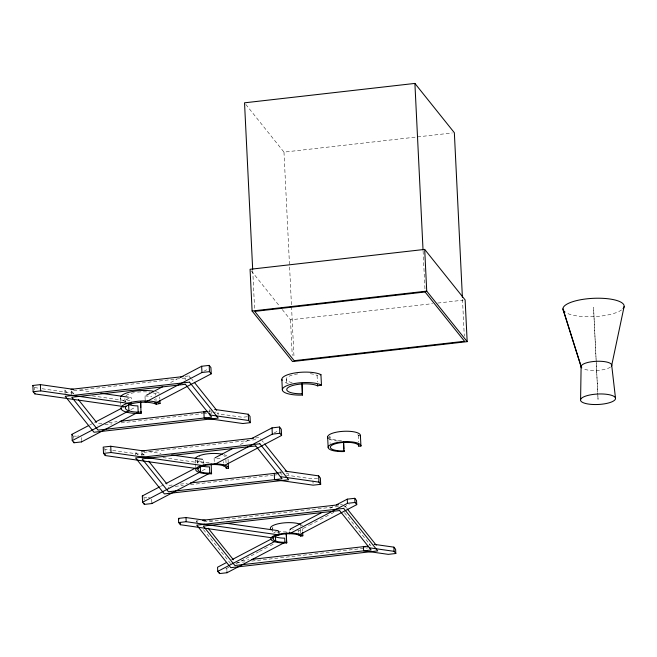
<?xml version="1.0" encoding="UTF-8"?>
<svg xmlns="http://www.w3.org/2000/svg" width="657" height="657" viewBox="0 0 657 657"><rect width="100%" height="100%" fill="white"/><g stroke="black" fill="none" stroke-linecap="round" stroke-linejoin="round"><path stroke-width="0.49" stroke-dasharray="3.29 2.46" d="M286.214 532.17L286.247 531.883A14.224 4.254 -2.8 0 1 278.133 531.373M89.648 425.03L93.187 423.174M122.416 407.833L125.068 406.445M145.164 399.908L144.975 395.99L146.749 395.062M170.656 382.514L176.856 379.261M130.8 409.623L134.34 407.759M203.834 371.287L207.382 369.431M160.407 486.467L164.02 484.57M240.347 444.51L248.486 440.231M202.249 470.691L205.871 468.794M274.051 433.004L277.673 431.107M330.06 508.181L332.779 506.761M225.877 568.666L230.435 566.663M235.863 563.813L258.488 551.937M259.392 551.461L269.345 546.238M270.249 545.762L273.87 543.865M297.761 530.593A14.224 4.254 -2.8 0 1 298.615 530.881L302.236 528.975M303.14 528.499L308.568 525.649M309.472 525.181L319.425 519.958M320.329 519.482L330.282 514.259M331.194 513.782L333.904 512.353M343.857 507.13L349.286 504.28M153.262 392.902A16.409 4.911 -2.8 0 1 155.693 393.822L159.314 393.083M310.342 373.718A16.409 4.911 -2.8 0 1 317.085 375.434L317.807 375.287M300.89 525.592L300.241 525.682L300.274 526.339M301.407 525.518L302.187 525.403M245.8 104.414L283.98 152.12L452.32 132.944M282.288 309.57L290.501 319.836L432.643 303.641M437.718 303.058L463.095 300.167M65.076 393.617L64.903 390.044L66.94 389.815M185.11 376.354L189.183 375.886L191.097 378.284M71.629 394.553L71.457 390.981L185.093 378.038L186.342 379.598M101.827 423.404L97.77 423.864L97.86 425.654M108.931 422.591L117.045 421.671M208.359 411.266L211.406 410.921M104.882 424.734L112.019 423.921M121.184 422.878L202.676 413.59M203.695 413.475L206.758 413.13M212.868 412.432L217.96 411.849L218.091 414.534M73.354 436.1L76.508 436.182M77.444 436.076L78.856 435.919M247.188 416.743L242.482 417.277L217.081 413.655M255.474 437.989L259.548 437.521L261.47 439.919M141.994 456.196L141.822 452.616L255.458 439.673L256.706 441.241M172.191 485.038L168.135 485.498L168.266 488.184M180.314 484.11L187.417 483.306M278.724 472.9L281.771 472.555M175.255 486.369L183.402 485.441M190.53 484.628L273.049 475.233M274.068 475.118L277.123 474.765M286.288 473.722L288.324 473.492L288.456 476.169M143.719 497.735L146.872 497.825M148.285 497.661L149.697 497.497M317.553 478.378L312.847 478.912L286.436 475.151M196.632 522.635L196.55 520.968L199.588 520.623M340.449 504.576L342.478 504.346M338.388 506.49L203.112 521.904L204.368 523.481M241.792 560.536L248.913 559.723M236.66 562.803L244.765 561.875M251.861 561.07L368.396 547.79M358.911 435.681L358.229 435.706A14.224 4.254 -2.8 0 0 357.778 434.507M80.121 390.283L90.526 391.769M129.314 397.296L131.211 397.559L131.359 400.688M34.484 387.523L40.274 388.468M42.163 388.739L74.331 393.321M92.309 395.884L125.421 400.598A16.409 4.911 -2.8 0 1 131.211 397.559M148.449 451.63L161.022 453.42M104.307 448.476L104.964 449.298L110.762 450.119M112.692 450.398L145.567 455.079M162.969 457.559L197.773 462.52A14.224 4.254 -2.8 0 1 200.13 460.672M209.189 520.837L214.026 521.527M251.327 270.881L279.759 306.408M344.753 505.808L346.641 508.165M344.449 512.69L370.959 545.819M262.102 440.724L263.383 442.317M191.737 379.081L193.018 380.682M196.55 520.968L197.814 522.545M203.481 529.632L230.582 563.492M141.822 452.616L144.326 455.753M137.822 454.882L135.268 451.679L135.441 455.26M71.457 390.981L73.962 394.11M64.903 390.044L67.457 393.239M462.495 299.362L464.294 336.17M423.092 251.081L424.997 289.934M369.218 543.635L369.3 545.31M358.229 435.402L358.55 442.038M329.822 436.806L330.143 443.442M317.085 375.434L317.397 381.955M312.937 480.702L313.069 483.38M302.475 528.647L302.606 531.25M283.98 152.12L291.478 305.48M291.527 306.499L294.032 357.622M290.501 319.836L292.242 355.445M300.43 529.591L300.594 532.852M298.615 530.881L298.68 532.178M286.222 379.278L286.46 384.025M289.392 530.601L289.433 531.382M281.812 473.451L281.902 475.241M280.071 471.274L280.202 473.952M278.913 533.106L278.798 530.757A14.224 4.254 -2.8 0 0 278.248 530.905M272.532 528.409L272.762 533.147M252.731 270.495L254.629 309.34M228.045 459.161L228.201 462.413M225.885 459.522L226.074 463.316M223.47 461.559L223.544 463.119M226.813 568.56L226.92 570.646M214.1 458.282L214.297 462.191M211.447 411.808L211.538 413.598M209.706 409.631L209.838 412.317M203.621 460.656L203.736 463.004M197.773 462.52L197.814 463.3M197.429 459.982L197.568 462.824M195.244 460.072L195.384 462.914M195.433 463.867L195.572 466.708M189.183 375.886L189.265 377.676M185.093 378.038L185.175 379.82M159.75 396.943L159.84 398.898M155.693 393.822L155.758 395.128M155.923 398.388L156.046 400.992M154.346 399.267L154.379 400.056M151.677 499.238L151.808 501.981M144.047 498.146L144.146 500.1M125.421 400.598L125.479 401.772M124.887 398.618L125.027 401.46M120.469 397.904L120.609 400.745M120.658 401.698L120.798 404.54M104.964 449.298L105.079 451.646M81.304 437.603L81.443 440.338M73.683 436.503L73.781 438.457M34.591 387.655L34.706 390.003M209.107 462.717A14.224 4.254 -2.8 0 1 197.716 459.949M199.342 456.804A14.224 4.254 -2.8 0 1 199.909 456.508M223.667 455.638A14.224 4.254 -2.8 0 1 225.343 456.73M204.138 463.119A16.409 4.911 -2.8 0 1 195.367 459.843M224.07 454.669A16.409 4.911 -2.8 0 1 227.462 456.475M216.785 458.381A14.224 4.254 -2.8 0 1 221.557 459.054M610.41 367.107A15.316 4.583 -2.8 0 1 597.156 370.433A15.316 4.583 -2.8 0 1 583.079 368.725M621.555 309.932A30.633 9.165 -2.8 0 1 593.961 316.633A30.633 9.165 -2.8 0 1 565.882 312.633M292.151 382.645A16.409 4.911 -2.8 0 1 286.797 377.8A16.409 4.911 -2.8 0 1 300.035 373.652M288.333 383.548A20.786 6.217 -2.8 0 1 283.192 381.462M144.975 395.99A16.409 4.911 -2.8 0 1 151.816 396.688M129.955 400.844A16.409 4.911 -2.8 0 1 125.06 398.306M125.914 395.703A16.409 4.911 -2.8 0 1 134.504 392.599M137.6 392.147A16.409 4.911 -2.8 0 1 149.903 392.221M125.98 401.682A20.786 6.217 -2.8 0 1 120.469 397.485M155.504 391.621A20.786 6.217 -2.8 0 1 159.552 393.034M341.541 440.494A14.224 4.254 -2.8 0 1 329.986 436.158M337.69 441.003A16.409 4.911 -2.8 0 1 329.116 438.892M272.745 528.984A14.224 4.254 -2.8 0 1 272.926 527.21M279.742 532.359A16.409 4.911 -2.8 0 1 274.33 531.373M301.514 524.82A16.409 4.911 -2.8 0 1 302.319 525.386M273.731 532.958A14.224 4.254 -2.8 0 1 275.792 531.759M292.677 529.698A14.224 4.254 -2.8 0 1 293.318 529.764M596.096 359.486L593.55 307.484L596.088 359.486M597.689 392.114L596.145 360.504L597.689 392.114M598.034 399.251L597.739 393.132L598.034 399.251"/><path stroke-width="0.99" d="M580.591 399.661L581.108 366.581M140.655 401.797L140.738 407.595M159.906 400.203L160.062 403.464A20.786 6.217 -2.8 0 0 124.116 404.696A20.786 6.217 -2.8 0 0 141.025 413.458L140.664 401.714M228.488 468.285A16.409 4.911 -2.8 0 0 212.663 463.908A16.409 4.911 -2.8 0 0 195.72 469.402A16.409 4.911 -2.8 0 0 211.538 473.779L211.62 473.122A14.224 4.254 -2.8 0 1 197.905 469.328A14.224 4.254 -2.8 0 1 212.589 464.565A14.224 4.254 -2.8 0 1 226.304 468.359L228.488 468.285L228.234 463.07M302.409 395.071L302.048 383.327L302.409 395.071A20.786 6.217 -2.8 0 1 285.499 386.308A20.786 6.217 -2.8 0 1 321.454 385.076L320.936 374.654A20.786 6.217 -2.8 0 0 295.929 372.798A20.786 6.217 -2.8 0 0 282.132 380.329M302.672 532.556L302.828 535.816A16.409 4.911 -2.8 0 0 284.005 533.361A16.409 4.911 -2.8 0 0 270.898 539.159A16.409 4.911 -2.8 0 0 286.682 542.969L286.304 533.188M328.311 438.285A16.409 4.911 -2.8 0 1 341.952 431.411A16.409 4.911 -2.8 0 1 360.414 435.632L360.923 446.054A16.409 4.911 -2.8 0 0 345.097 441.685A16.409 4.911 -2.8 0 0 328.155 447.179A16.409 4.911 -2.8 0 0 343.972 451.556L343.603 441.775M611.651 365.604L624.093 306.679M72.245 440.584L128.92 410.839L128.608 404.581A16.409 4.911 -2.8 0 0 137.888 405.903L138.192 412.161L81.517 441.906L73.986 442.761L72.245 440.584L71.942 434.326L88.761 425.498M94.961 422.246L121.529 408.301M146.749 395.062L162.69 386.702M180.396 377.405L201.65 366.253L209.181 365.391L210.922 367.567L211.226 373.825L154.551 403.57L154.518 402.79M211.226 373.825L209.484 371.648L201.954 372.503L145.279 402.248L145.222 401.074M202.036 466.117A14.224 4.254 -2.8 0 0 209.493 466.889L209.797 473.147L151.882 503.541L144.351 504.404L142.61 502.219L142.306 495.961L159.495 486.944M165.835 483.618L195.696 467.948M215.011 457.806L232.2 448.78M251.204 438.81L272.014 427.888L279.545 427.025L281.286 429.21L281.598 435.468L223.684 465.862L223.643 465.074M142.61 502.219L200.525 471.825L200.278 466.741M281.598 435.468L279.849 433.283L272.318 434.146L214.412 464.54L214.354 463.366M217.746 571.409L275.661 541.015L275.455 536.843A14.224 4.254 -2.8 0 0 284.727 538.165L284.933 542.337L227.018 572.732L219.487 573.586L217.746 571.409L217.541 567.237L226.591 562.491M232.02 559.641L270.93 539.216M290.246 529.082L321.922 512.46M336.392 504.863L347.257 499.164L354.78 498.302L356.529 500.486L356.735 504.65L298.82 535.044L298.771 534.01M356.735 504.65L354.985 502.474L347.454 503.336L289.548 533.73L289.482 532.425M141.173 412.144A16.409 4.911 -2.8 0 1 127.828 405.221A16.409 4.911 -2.8 0 1 156.21 404.252L160.062 403.464M320.214 374.794L320.936 374.654M302.557 393.757A16.409 4.911 -2.8 0 1 289.211 386.842A16.409 4.911 -2.8 0 1 317.594 385.864L321.454 385.076M286.756 542.312A14.224 4.254 -2.8 0 1 273.082 539.011A14.224 4.254 -2.8 0 1 284.44 533.985A14.224 4.254 -2.8 0 1 300.75 536.112L302.828 535.816M462.397 297.317L454.348 132.714L414.896 83.414L244.527 102.821L252.682 269.469M424.693 249.405L250.071 269.296L252.107 311.016L292.546 361.547L467.168 341.648L465.131 299.937L424.693 249.405L426.73 291.117L467.168 341.648M252.107 311.016L426.73 291.117M125.692 406.075L125.733 406.855L34.903 393.913L33.154 391.736L32.85 385.478L40.381 384.624L73.494 389.338M33.154 391.736L40.685 390.882L131.515 403.817L131.441 402.256M71.013 389.346L183.065 376.584M120.091 421.318L207.637 411.348M214.74 409.459L248.264 414.238L250.013 416.415L250.317 422.673L242.786 423.535L204.179 418.033L203.875 411.775L205.904 412.062M198.044 467.998L198.085 468.778L105.268 455.556L103.527 453.371L103.215 447.113L110.746 446.259L144.589 451.08M103.527 453.371L111.049 452.517L203.867 465.739L203.826 464.959M141.378 450.989L253.438 438.219M190.456 482.961L278.724 472.9M285.105 471.102L318.637 475.873L320.378 478.058L320.682 484.316L313.151 485.17L274.544 479.667L274.24 473.41M273.172 536.925L273.222 537.968L180.404 524.738L178.663 522.561L178.458 518.389L185.988 517.535L205.321 520.287M178.663 522.561L186.186 521.707L279.003 534.929L278.954 533.886M202.635 520.278L338.429 504.806M251.96 559.378L368.142 546.139M374.145 544.341L393.872 547.15L395.613 549.326L395.818 553.498L388.287 554.36L363.633 550.845L363.436 546.673L365.407 546.952M359.732 435.648L360.414 435.632M344.054 450.899A14.224 4.254 -2.8 0 1 330.34 447.105A14.224 4.254 -2.8 0 1 345.024 442.342A14.224 4.254 -2.8 0 1 358.738 446.136L360.923 446.054M100.932 393.247L128.37 397.157M250.317 422.673L248.576 420.496L209.969 414.994L209.879 413.212M171.658 454.94L202.594 459.342M280.334 476.637L318.941 482.131L320.682 484.316M226.591 523.317L277.837 530.618M369.423 547.807L394.077 551.322L395.818 553.498M347.274 508.953L376.256 545.179M264.664 443.918L287.052 471.89M194.3 382.284L216.679 410.255M208.162 528.212L233.407 559.764M148.712 461.23L166.886 483.938M178.458 518.389L179 519.071M78.347 399.596L96.513 422.295M142.306 495.961L142.848 496.643M32.85 385.478L33.285 386.02M71.942 434.326L72.59 435.148M563.213 310.038L581.363 367.386L562.95 308.872M611.642 364.775L615.527 398.397A17.509 5.231 -2.8 0 1 589.501 404.203A17.509 5.231 -2.8 0 1 589.091 395.144A17.509 5.231 -2.8 0 1 615.527 398.405M414.896 83.414L423.042 250.062M393.872 547.15L394.077 551.322M358.64 444.173L358.738 446.136M354.78 498.302L354.985 502.474M347.257 499.164L347.454 503.336M343.496 441.775L343.849 448.945M343.915 450.25L343.972 451.556M327.629 436.897L328.147 447.327M317.528 384.567L317.594 385.864M318.637 475.873L318.941 482.131M300.684 534.806L300.75 536.112M281.853 379.516L282.362 389.946M286.197 533.188L286.682 542.969M279.545 427.025L279.849 433.283M272.014 427.888L272.318 434.146M248.264 414.238L248.576 420.496M226.238 467.053L226.304 468.359M226.969 571.689L227.018 572.732M219.438 572.543L219.487 573.586M209.181 365.391L209.484 371.648M211.168 463.998L211.538 473.779M201.65 366.253L201.954 372.503M185.988 517.535L186.186 521.707M180.33 523.177L180.404 524.738M156.144 402.946L156.21 404.252M151.849 502.761L151.882 503.541M140.927 411.504L141.025 413.458M144.318 503.615L144.351 504.404M110.746 446.259L111.049 452.517M105.21 454.381L105.268 455.556M81.476 441.126L81.517 441.906M73.945 441.98L73.986 442.761M40.381 384.624L40.685 390.882M34.862 393.132L34.903 393.913M195.252 458.75A16.409 4.911 -2.8 0 1 205.386 454.143A16.409 4.911 -2.8 0 1 222.337 454.225M581.782 367.887A15.316 4.583 -2.8 0 1 595.653 361.334A15.316 4.583 -2.8 0 1 611.396 366.13M565.02 312.075A30.633 9.165 -2.8 0 1 592.047 298.393A30.633 9.165 -2.8 0 1 623.025 308.634M120.748 396.647A20.786 6.217 -2.8 0 1 153.377 391.186M271.136 529.813A16.409 4.911 -2.8 0 1 279.627 523.489A16.409 4.911 -2.8 0 1 300.421 524.294M290.016 529.567A14.224 4.254 -2.8 0 1 290.69 529.583M425.095 291.979L254.727 311.385L294.18 360.685L464.548 341.279L425.095 291.979M189.487 382.144L65.207 396.302L93.984 432.265L218.264 418.107L189.487 382.144M185.397 384.288L71.761 397.239L98.074 430.121L211.71 417.17L185.397 384.288M259.852 443.779L135.572 457.937L164.349 493.908L288.637 479.75L259.852 443.779M255.762 445.931L142.126 458.873L168.447 491.756L282.075 478.813L255.762 445.931M343.693 508.403L196.755 525.14L230.779 567.664L377.726 550.919L343.693 508.403M339.603 510.546L203.317 526.076L234.877 565.513L371.164 549.991L339.603 510.546"/></g></svg>
